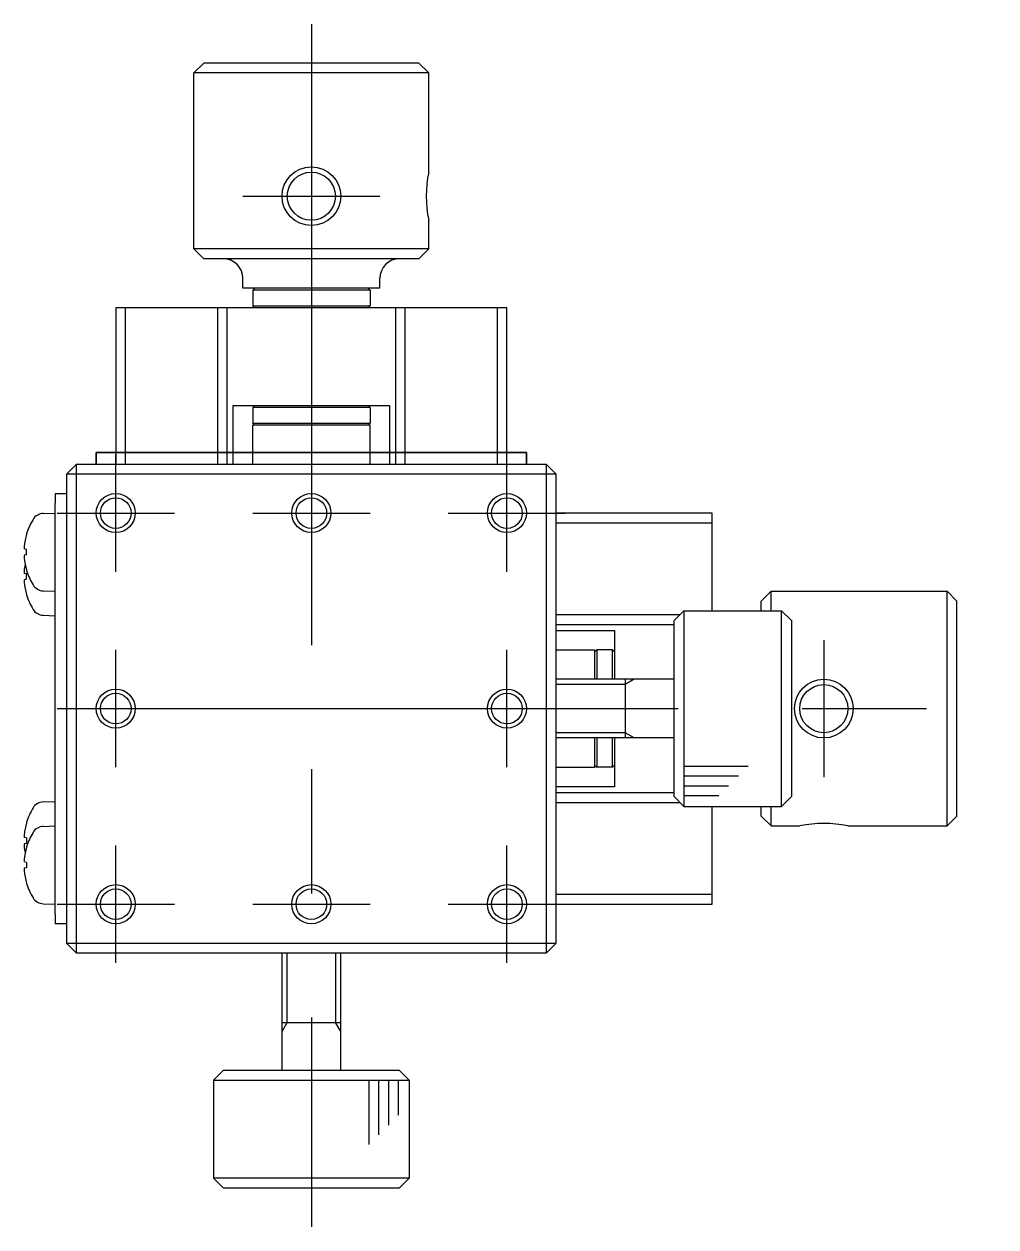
# Model space of a CAD drawing. Extents: x 1 to 229, y 0 to 160.
# Drawn here: x 74.4 to 124.1, y 54.4 to 115.9 of the extents above; entities that cross this region are included whole.
import ezdxf

# ---------------------------------------------------------------- set-up
doc = ezdxf.new("R2010")
doc.units = 0
doc.linetypes.add('CENTER', pattern=[50.8, 31.75, -6.35, 6.35, -6.35])
doc.layers.get('0').update_dxf_attribs({"linetype": 'CONTINUOUS'})
doc.layers.add('CENTER', color=1, linetype='CENTER')

msp = doc.modelspace()

# ---------------------------------------------------------------- linework, layer by layer
at = {"color": 7, "linetype": 'CONTINUOUS'}
for p, q in [((83.598, 113.859), (83.098, 113.359)), ((94.598, 113.859), (83.598, 113.859)), ((94.598, 113.859), (95.098, 113.359)), ((95.098, 113.359), (83.098, 113.359)), ((83.098, 104.359), (83.098, 113.359)), ((95.098, 108.289), (95.098, 113.359)), ((95.098, 104.359), (95.098, 105.83)), ((95.098, 104.359), (83.098, 104.359)), ((83.598, 103.859), (83.098, 104.359)), ((94.598, 103.859), (95.098, 104.359)), ((94.598, 103.859), (83.598, 103.859)), ((85.598, 102.359), (85.598, 102.859)), ((92.598, 102.359), (92.598, 102.859)), ((92.598, 102.359), (85.598, 102.359)), ((86.198, 102.359), (86.098, 102.259)), ((92.098, 102.259), (86.098, 102.259)), ((86.098, 102.259), (86.098, 101.459)), ((91.998, 102.359), (92.098, 102.259)), ((92.098, 102.259), (92.098, 101.459)), ((99.098, 101.359), (79.098, 101.359)), ((79.098, 101.359), (79.098, 93.359)), ((79.598, 93.359), (79.598, 101.359)), ((84.298, 101.359), (84.298, 93.359)), ((84.798, 93.359), (84.798, 101.359)), ((86.098, 101.459), (92.098, 101.459)), ((86.198, 101.359), (86.098, 101.459)), ((91.998, 101.359), (92.098, 101.459)), ((93.398, 101.359), (93.398, 93.359)), ((93.898, 93.359), (93.898, 101.359)), ((98.598, 101.359), (98.598, 93.359)), ((99.098, 93.359), (99.098, 101.359)), ((85.098, 93.359), (85.098, 96.359)), ((85.098, 96.359), (93.098, 96.359)), ((86.198, 96.359), (86.098, 96.259)), ((92.098, 96.259), (86.098, 96.259)), ((86.098, 96.259), (86.098, 95.459)), ((91.998, 96.359), (92.098, 96.259)), ((92.098, 96.259), (92.098, 95.459)), ((93.098, 96.359), (93.098, 93.359)), ((86.098, 95.459), (92.098, 95.459)), ((86.198, 95.359), (86.098, 95.459)), ((92.098, 95.359), (86.098, 95.359)), ((86.098, 93.359), (86.098, 95.359)), ((91.998, 95.359), (92.098, 95.459)), ((92.098, 93.359), (92.098, 95.359)), ((78.098, 93.359), (78.098, 93.959)), ((78.598, 93.959), (78.098, 93.959)), ((78.098, 93.959), (78.598, 93.959)), ((78.098, 93.959), (78.098, 93.359)), ((78.098, 93.959), (79.098, 93.959)), ((78.098, 93.959), (78.098, 93.359)), ((78.598, 93.959), (99.598, 93.959)), ((99.598, 93.959), (78.598, 93.959)), ((99.098, 93.959), (100.098, 93.959)), ((100.098, 93.959), (99.598, 93.959)), ((99.598, 93.959), (100.098, 93.959)), ((100.098, 93.959), (100.098, 93.359)), ((100.098, 93.359), (100.098, 93.959)), ((100.098, 93.359), (100.098, 93.959)), ((77.098, 93.359), (76.598, 92.859)), ((77.098, 93.359), (101.098, 93.359)), ((77.098, 68.359), (77.098, 93.359)), ((101.598, 92.859), (101.098, 93.359)), ((101.098, 93.359), (101.098, 68.359)), ((76.598, 68.859), (76.598, 92.859)), ((76.598, 92.859), (101.598, 92.859)), ((101.598, 92.859), (101.598, 68.859)), ((75.998, 91.859), (75.998, 91.359)), ((75.998, 91.859), (76.598, 91.859)), ((75.998, 70.359), (75.998, 91.359)), ((75.394, 90.838), (75.998, 90.859)), ((109.598, 90.859), (101.598, 90.859)), ((109.598, 85.859), (109.598, 90.859)), ((101.598, 90.359), (109.598, 90.359)), ((74.535, 89.776), (74.535, 89.778)), ((74.535, 88.998), (74.415, 89.022)), ((74.535, 88.721), (74.415, 88.697)), ((74.535, 88.721), (74.535, 88.998)), ((74.535, 87.748), (74.415, 87.772)), ((74.535, 87.471), (74.415, 87.447)), ((74.535, 87.941), (74.535, 87.942)), ((74.535, 87.471), (74.535, 87.748)), ((75.394, 86.88), (75.998, 86.859)), ((112.098, 86.359), (112.598, 86.859)), ((112.598, 85.859), (112.598, 86.859)), ((112.598, 86.859), (121.598, 86.859)), ((121.598, 74.859), (121.598, 86.859)), ((122.098, 86.359), (121.598, 86.859)), ((74.535, 86.691), (74.535, 86.692)), ((112.098, 85.859), (112.098, 86.359)), ((122.098, 75.359), (122.098, 86.359)), ((75.394, 85.63), (75.998, 85.609)), ((107.939, 85.659), (101.598, 85.659)), ((107.639, 85.359), (108.139, 85.859)), ((108.139, 85.859), (108.139, 75.859)), ((108.139, 85.859), (113.139, 85.859)), ((113.139, 75.859), (113.139, 85.859)), ((113.639, 85.359), (113.139, 85.859)), ((101.598, 85.159), (107.639, 85.159)), ((107.639, 76.359), (107.639, 85.359)), ((113.639, 85.359), (113.639, 76.359)), ((101.598, 84.859), (104.598, 84.859)), ((104.598, 84.859), (104.598, 82.359)), ((101.598, 83.859), (103.598, 83.859)), ((103.598, 83.759), (103.698, 83.859)), ((103.598, 82.359), (103.598, 83.859)), ((103.698, 83.859), (103.698, 82.359)), ((104.498, 83.859), (103.698, 83.859)), ((104.498, 82.359), (104.498, 83.859)), ((104.598, 83.759), (104.498, 83.859)), ((107.639, 82.359), (101.598, 82.359)), ((105.139, 82.359), (105.139, 79.359)), ((107.639, 79.359), (101.598, 79.359)), ((103.598, 77.859), (103.598, 79.359)), ((103.698, 79.359), (103.698, 77.859)), ((104.498, 77.859), (104.498, 79.359)), ((104.598, 79.359), (104.598, 76.859)), ((101.598, 77.859), (103.598, 77.859)), ((103.598, 77.959), (103.698, 77.859)), ((104.498, 77.859), (103.698, 77.859)), ((104.598, 77.959), (104.498, 77.859)), ((104.598, 76.859), (101.598, 76.859)), ((107.639, 76.559), (101.598, 76.559)), ((107.639, 76.359), (108.139, 75.859)), ((113.639, 76.359), (113.139, 75.859)), ((75.394, 76.088), (75.998, 76.109)), ((101.598, 76.059), (107.939, 76.059)), ((108.139, 75.859), (113.139, 75.859)), ((109.598, 70.859), (109.598, 75.859)), ((112.098, 75.359), (112.098, 75.859)), ((112.598, 74.859), (112.598, 75.859)), ((112.098, 75.359), (112.598, 74.859)), ((122.098, 75.359), (121.598, 74.859)), ((74.535, 75.028), (74.535, 75.026)), ((75.394, 74.838), (75.998, 74.859)), ((112.598, 74.859), (114.068, 74.859)), ((116.527, 74.859), (121.598, 74.859)), ((74.535, 74.248), (74.415, 74.272)), ((74.535, 73.971), (74.415, 73.947)), ((74.535, 74.248), (74.535, 73.971)), ((74.535, 73.778), (74.535, 73.776)), ((74.535, 72.998), (74.415, 73.022)), ((74.535, 72.721), (74.415, 72.697)), ((74.535, 72.998), (74.535, 72.721)), ((74.535, 71.942), (74.535, 71.941)), ((109.598, 71.359), (101.598, 71.359)), ((75.394, 70.88), (75.998, 70.859)), ((101.598, 70.859), (109.598, 70.859)), ((75.998, 70.359), (75.998, 69.859)), ((76.598, 69.859), (75.998, 69.859)), ((101.598, 68.859), (76.598, 68.859)), ((76.598, 68.859), (77.098, 68.359)), ((101.098, 68.359), (77.098, 68.359)), ((87.598, 62.359), (87.598, 68.359)), ((90.598, 62.359), (90.598, 68.359)), ((101.098, 68.359), (101.598, 68.859)), ((87.598, 64.817), (90.598, 64.817)), ((84.598, 62.359), (84.098, 61.859)), ((93.598, 62.359), (84.598, 62.359)), ((93.598, 62.359), (94.098, 61.859)), ((84.098, 61.859), (94.098, 61.859)), ((84.098, 61.859), (84.098, 56.859)), ((94.098, 61.859), (94.098, 56.859)), ((94.098, 56.859), (84.098, 56.859)), ((84.598, 56.359), (84.098, 56.859)), ((93.598, 56.359), (94.098, 56.859)), ((84.598, 56.359), (93.598, 56.359))]:
    msp.add_line(p, q, dxfattribs=at)
at = {"color": 3, "linetype": 'CONTINUOUS'}
for p, q in [((105.139, 82.089), (101.598, 82.089)), ((105.608, 82.359), (105.139, 82.089)), ((105.139, 79.63), (101.598, 79.63)), ((105.608, 79.359), (105.139, 79.63)), ((108.143, 77.919), (111.431, 77.919)), ((108.143, 77.419), (110.931, 77.419)), ((108.143, 76.919), (110.431, 76.919)), ((108.143, 76.419), (109.931, 76.419)), ((87.868, 64.817), (87.868, 68.359)), ((90.327, 68.359), (90.327, 64.817)), ((87.598, 64.349), (87.868, 64.817)), ((90.598, 64.349), (90.327, 64.817)), ((92.038, 61.856), (92.038, 58.568)), ((92.538, 61.856), (92.538, 59.068)), ((93.038, 61.856), (93.038, 59.568)), ((93.538, 61.856), (93.538, 60.068))]:
    msp.add_line(p, q, dxfattribs=at)
for centre, radius in [((89.098, 107.059), 1.5), ((79.098, 90.859), 1), ((89.098, 90.859), 1), ((99.098, 90.859), 1), ((79.098, 80.859), 1), ((99.098, 80.859), 1), ((115.298, 80.859), 1.5), ((79.098, 70.859), 1), ((89.098, 70.859), 1), ((99.098, 70.859), 1)]:
    msp.add_circle(centre, radius, dxfattribs=at)
at = {"color": 7, "linetype": 'CONTINUOUS'}
for centre, radius in [((89.098, 107.059), 1.23), ((79.098, 90.859), 0.783), ((89.098, 90.859), 0.783), ((99.098, 90.859), 0.783), ((115.298, 80.859), 1.23), ((79.098, 80.859), 0.783), ((99.098, 80.859), 0.783), ((79.098, 70.859), 0.783), ((89.098, 70.859), 0.783), ((99.098, 70.859), 0.783)]:
    msp.add_circle(centre, radius, dxfattribs=at)
for centre, radius, start, end in [((100.97, 107.059), 6, 168.17538, 191.82462), ((84.598, 102.859), 1, 0, 90), ((93.598, 102.859), 1, 90, 180), ((77.598, 88.859), 3.2, 148.45538, 162.98882), ((75.416, 90.199), 0.64, 92, 148.45538), ((74.595, 89.778), 0.06, 162.98882, 180), ((77.606, 88.863), 3.204, 163.44379, 174.89634), ((75.194, 89.056), 0.784, 178.32488, 178.69262), ((75.113, 89.058), 0.702, 178.69206, 179.08529), ((75.026, 89.059), 0.616, 179.08456, 179.5116), ((74.938, 89.06), 0.528, 179.51064, 179.98244), ((74.854, 89.06), 0.444, 179.98228, 180.51144), ((74.803, 89.059), 0.392, 180.51129, 181.08639), ((74.751, 89.058), 0.341, 181.08514, 181.71929), ((74.699, 89.057), 0.288, 181.71764, 182.43), ((74.7, 88.662), 0.289, 177.56254, 178.27753), ((74.755, 88.66), 0.345, 178.27576, 178.90724), ((74.811, 88.659), 0.401, 178.90591, 179.47436), ((74.865, 88.658), 0.455, 179.47333, 179.99411), ((74.92, 88.658), 0.509, 179.99439, 180.47722), ((75.009, 88.659), 0.599, 180.47684, 180.91042), ((75.101, 88.661), 0.691, 180.90961, 181.30521), ((75.19, 88.663), 0.78, 181.30459, 181.67156), ((75.565, 89.04), 1.155, 176.40671, 176.99002), ((75.412, 89.048), 1.002, 176.99389, 177.63854), ((75.335, 89.051), 0.924, 177.64193, 177.97695), ((75.269, 89.054), 0.859, 177.97657, 178.32534), ((74.647, 89.055), 0.237, 182.42775, 183.24443), ((74.599, 89.052), 0.189, 183.24124, 184.19906), ((74.555, 89.049), 0.145, 184.19438, 185.34722), ((74.517, 89.045), 0.106, 185.34003, 186.77023), ((74.485, 89.041), 0.0743, 186.76001, 188.5945), ((74.484, 88.677), 0.0731, 171.24585, 173.09224), ((74.512, 88.674), 0.101, 173.09054, 174.58571), ((74.551, 88.67), 0.14, 174.57747, 175.76815), ((74.595, 88.667), 0.185, 175.76293, 176.74174), ((74.646, 88.664), 0.235, 176.73824, 177.56499), ((75.272, 88.665), 0.861, 181.67107, 182.0166), ((75.345, 88.668), 0.934, 182.0162, 182.34601), ((75.407, 88.67), 0.997, 182.34567, 182.66442), ((75.457, 88.672), 1.047, 182.66413, 182.97573), ((75.54, 88.677), 1.13, 182.98166, 183.57741), ((75.723, 89.03), 1.314, 175.88435, 176.40943), ((74.463, 89.038), 0.0521, 188.58717, 190.89234), ((74.446, 89.035), 0.0349, 190.87521, 193.85841), ((74.446, 88.684), 0.0345, 165.99053, 168.97289), ((74.463, 88.681), 0.0515, 168.95309, 171.25789), ((75.706, 88.687), 1.297, 183.5748, 184.1087), ((75.805, 89.024), 1.396, 175.38973, 175.88661), ((74.434, 89.032), 0.0218, 193.82582, 197.87013), ((74.425, 89.029), 0.0126, 197.81345, 203.59086), ((74.419, 89.026), 0.00663, 203.50228, 212.32022), ((74.419, 88.692), 0.00652, 147.5517, 156.4044), ((74.425, 88.69), 0.0125, 156.27823, 162.05167), ((74.434, 88.687), 0.0216, 161.98924, 166.02482), ((75.809, 88.695), 1.4, 184.10784, 185.1029), ((75.794, 89.025), 1.385, 174.89687, 175.3919), ((74.417, 89.024), 0.00314, 212.16967, 226.63067), ((74.415, 89.023), 0.00149, 226.58172, 250.38167), ((74.415, 88.695), 0.00148, 109.66688, 133.33711), ((74.417, 88.694), 0.00311, 133.32271, 147.7343), ((77.606, 88.855), 3.204, 185.10364, 196.55623), ((77.608, 87.613), 3.206, 168.82838, 174.89512), ((75.194, 87.806), 0.784, 178.32488, 178.69262), ((75.113, 87.808), 0.702, 178.69206, 179.08529), ((75.026, 87.809), 0.616, 179.08456, 179.5116), ((74.938, 87.81), 0.528, 179.51064, 179.98244), ((74.854, 87.81), 0.444, 179.98228, 180.51144), ((74.803, 87.809), 0.392, 180.51129, 181.08639), ((74.751, 87.808), 0.341, 181.08514, 181.71929), ((74.699, 87.807), 0.288, 181.71764, 182.43), ((74.7, 87.412), 0.289, 177.56254, 178.27753), ((74.755, 87.41), 0.345, 178.27576, 178.90724), ((74.811, 87.409), 0.401, 178.90591, 179.47436), ((74.865, 87.408), 0.455, 179.47333, 179.99411), ((74.92, 87.408), 0.509, 179.99439, 180.47722), ((75.009, 87.409), 0.599, 180.47684, 180.91042), ((75.101, 87.411), 0.691, 180.90961, 181.30521), ((75.19, 87.413), 0.78, 181.30459, 181.67156), ((75.565, 87.79), 1.155, 176.40671, 176.99002), ((75.412, 87.798), 1.002, 176.99389, 177.63854), ((75.335, 87.801), 0.924, 177.64193, 177.97695), ((75.269, 87.804), 0.859, 177.97657, 178.32534), ((74.647, 87.805), 0.237, 182.42775, 183.24443), ((74.599, 87.802), 0.189, 183.24124, 184.19906), ((74.555, 87.799), 0.145, 184.19438, 185.34722), ((74.517, 87.795), 0.106, 185.34003, 186.77023), ((74.485, 87.791), 0.0743, 186.76001, 188.5945), ((74.484, 87.427), 0.0731, 171.24585, 173.09224), ((74.512, 87.424), 0.101, 173.09054, 174.58571), ((74.551, 87.42), 0.14, 174.57747, 175.76815), ((74.595, 87.417), 0.185, 175.76293, 176.74174), ((74.646, 87.414), 0.235, 176.73824, 177.56499), ((75.272, 87.415), 0.861, 181.67107, 182.0166), ((75.345, 87.418), 0.934, 182.0162, 182.34601), ((75.407, 87.42), 0.997, 182.34567, 182.66442), ((75.457, 87.422), 1.047, 182.66413, 182.97573), ((75.54, 87.427), 1.13, 182.98166, 183.57741), ((75.723, 87.78), 1.314, 175.88435, 176.40943), ((74.463, 87.788), 0.0521, 188.58717, 190.89234), ((74.446, 87.785), 0.0349, 190.87521, 193.85841), ((74.446, 87.434), 0.0345, 165.99053, 168.97289), ((74.463, 87.431), 0.0515, 168.95309, 171.25789), ((75.706, 87.437), 1.297, 183.5748, 184.1087), ((75.805, 87.774), 1.396, 175.38973, 175.88661), ((74.434, 87.782), 0.0218, 193.82582, 197.87013), ((74.425, 87.779), 0.0126, 197.81345, 203.59086), ((74.419, 87.776), 0.00663, 203.50228, 212.32022), ((74.419, 87.442), 0.00652, 147.5517, 156.4044), ((74.425, 87.44), 0.0125, 156.27823, 162.05167), ((74.434, 87.437), 0.0216, 161.98924, 166.02482), ((75.809, 87.445), 1.4, 184.10784, 185.1029), ((75.794, 87.775), 1.385, 174.89687, 175.3919), ((74.417, 87.774), 0.00314, 212.16967, 226.63067), ((74.415, 87.773), 0.00149, 226.58172, 250.38167), ((74.415, 87.445), 0.00148, 109.66688, 133.33711), ((74.417, 87.444), 0.00311, 133.32271, 147.7343), ((74.595, 87.941), 0.06, 180, 197.01118), ((77.598, 88.859), 3.2, 197.01118, 211.54462), ((77.606, 87.605), 3.204, 185.10364, 196.55623), ((75.416, 87.52), 0.64, 211.54462, 268), ((74.595, 86.691), 0.06, 180, 197.01118), ((77.598, 87.609), 3.2, 197.01118, 211.54462), ((75.416, 86.27), 0.64, 211.54462, 268), ((77.598, 74.109), 3.2, 148.45538, 162.98882), ((75.416, 75.449), 0.64, 92, 148.45538), ((74.595, 75.028), 0.06, 162.98882, 180), ((77.606, 74.113), 3.204, 163.44377, 174.89636), ((77.598, 72.859), 3.2, 148.45538, 162.98882), ((75.416, 74.199), 0.64, 92, 148.45538), ((115.298, 68.987), 6, 78.17538, 101.82462), ((75.19, 74.306), 0.78, 178.32844, 178.69541), ((75.101, 74.308), 0.691, 178.69479, 179.09039), ((75.009, 74.309), 0.599, 179.08958, 179.52316), ((74.92, 74.31), 0.509, 179.52278, 180.00561), ((74.865, 74.31), 0.455, 180.00589, 180.52667), ((74.811, 74.31), 0.401, 180.52564, 181.09409), ((74.755, 74.308), 0.345, 181.09276, 181.72424), ((74.7, 74.307), 0.289, 181.72247, 182.43746), ((74.699, 73.912), 0.288, 177.57, 178.28236), ((74.751, 73.91), 0.341, 178.28071, 178.91486), ((74.803, 73.909), 0.392, 178.91361, 179.48871), ((74.854, 73.909), 0.444, 179.48856, 180.01772), ((74.938, 73.909), 0.528, 180.01756, 180.48936), ((75.026, 73.909), 0.616, 180.4884, 180.91544), ((75.113, 73.911), 0.702, 180.91471, 181.30794), ((75.194, 73.913), 0.784, 181.30738, 181.67512), ((75.54, 74.292), 1.13, 176.42259, 177.01834), ((75.457, 74.296), 1.047, 177.02427, 177.33587), ((75.407, 74.298), 0.997, 177.33558, 177.65433), ((75.345, 74.301), 0.934, 177.65399, 177.9838), ((75.272, 74.303), 0.861, 177.9834, 178.32893), ((74.646, 74.304), 0.235, 182.43501, 183.26176), ((74.595, 74.302), 0.185, 183.25826, 184.23707), ((74.551, 74.298), 0.14, 184.23185, 185.42253), ((74.512, 74.295), 0.101, 185.41429, 186.90946), ((74.484, 74.291), 0.0731, 186.90776, 188.75415), ((74.485, 73.927), 0.0743, 171.4055, 173.23999), ((74.517, 73.923), 0.106, 173.22977, 174.65997), ((74.555, 73.92), 0.145, 174.65278, 175.80562), ((74.599, 73.917), 0.189, 175.80094, 176.75876), ((74.647, 73.914), 0.237, 176.75557, 177.57225), ((75.269, 73.915), 0.859, 181.67466, 182.02343), ((75.335, 73.917), 0.924, 182.02305, 182.35807), ((75.412, 73.92), 1.002, 182.36146, 183.00611), ((75.565, 73.928), 1.155, 183.00998, 183.59329), ((75.706, 74.281), 1.297, 175.8913, 176.4252), ((74.463, 74.288), 0.0515, 188.74211, 191.04691), ((74.446, 74.285), 0.0345, 191.02711, 194.00947), ((74.446, 73.934), 0.0349, 166.14159, 169.12479), ((74.463, 73.93), 0.0521, 169.10766, 171.41283), ((75.723, 73.938), 1.314, 183.59057, 184.11565), ((75.809, 74.274), 1.4, 174.8971, 175.89216), ((74.434, 74.281), 0.0216, 193.97518, 198.01076), ((74.425, 74.279), 0.0125, 197.94833, 203.72177), ((74.419, 74.276), 0.00652, 203.5956, 212.4483), ((74.419, 73.942), 0.00663, 147.67978, 156.49772), ((74.425, 73.94), 0.0126, 156.40914, 162.18655), ((74.434, 73.937), 0.0218, 162.12987, 166.17418), ((75.805, 73.944), 1.396, 184.11339, 184.61027), ((74.417, 74.274), 0.00311, 212.2657, 226.67729), ((74.415, 74.273), 0.00148, 226.66289, 250.33312), ((74.415, 73.945), 0.00149, 109.61833, 133.41828), ((74.417, 73.944), 0.00314, 133.36933, 147.83033), ((75.794, 73.943), 1.385, 184.6081, 185.10313), ((77.608, 74.105), 3.206, 185.10488, 191.17162), ((77.606, 72.863), 3.204, 163.44377, 174.89636), ((74.595, 73.778), 0.06, 162.98882, 180), ((75.19, 73.056), 0.78, 178.32844, 178.69541), ((75.101, 73.058), 0.691, 178.69479, 179.09039), ((75.009, 73.059), 0.599, 179.08958, 179.52316), ((74.92, 73.06), 0.509, 179.52278, 180.00561), ((74.865, 73.06), 0.455, 180.00589, 180.52667), ((74.811, 73.06), 0.401, 180.52564, 181.09409), ((74.755, 73.058), 0.345, 181.09276, 181.72424), ((74.7, 73.057), 0.289, 181.72247, 182.43746), ((74.699, 72.662), 0.288, 177.57, 178.28236), ((74.751, 72.66), 0.341, 178.28071, 178.91486), ((74.803, 72.659), 0.392, 178.91361, 179.48871), ((74.854, 72.659), 0.444, 179.48856, 180.01772), ((74.938, 72.659), 0.528, 180.01756, 180.48936), ((75.026, 72.659), 0.616, 180.4884, 180.91544), ((75.113, 72.661), 0.702, 180.91471, 181.30794), ((75.194, 72.663), 0.784, 181.30738, 181.67512), ((75.54, 73.042), 1.13, 176.42259, 177.01834), ((75.457, 73.046), 1.047, 177.02427, 177.33587), ((75.407, 73.048), 0.997, 177.33558, 177.65433), ((75.345, 73.051), 0.934, 177.65399, 177.9838), ((75.272, 73.053), 0.861, 177.9834, 178.32893), ((74.646, 73.054), 0.235, 182.43501, 183.26176), ((74.595, 73.052), 0.185, 183.25826, 184.23707), ((74.551, 73.048), 0.14, 184.23185, 185.42253), ((74.512, 73.045), 0.101, 185.41429, 186.90946), ((74.484, 73.041), 0.0731, 186.90776, 188.75415), ((74.485, 72.677), 0.0743, 171.4055, 173.23999), ((74.517, 72.673), 0.106, 173.22977, 174.65997), ((74.555, 72.67), 0.145, 174.65278, 175.80562), ((74.599, 72.667), 0.189, 175.80094, 176.75876), ((74.647, 72.664), 0.237, 176.75557, 177.57225), ((75.269, 72.665), 0.859, 181.67466, 182.02343), ((75.335, 72.667), 0.924, 182.02305, 182.35807), ((75.412, 72.67), 1.002, 182.36146, 183.00611), ((75.565, 72.678), 1.155, 183.00998, 183.59329), ((75.706, 73.031), 1.297, 175.8913, 176.4252), ((74.463, 73.038), 0.0515, 188.74211, 191.04691), ((74.446, 73.035), 0.0345, 191.02711, 194.00947), ((74.446, 72.684), 0.0349, 166.14159, 169.12479), ((74.463, 72.68), 0.0521, 169.10766, 171.41283), ((75.723, 72.688), 1.314, 183.59057, 184.11565), ((75.809, 73.024), 1.4, 174.8971, 175.89216), ((74.434, 73.031), 0.0216, 193.97518, 198.01076), ((74.425, 73.029), 0.0125, 197.94833, 203.72177), ((74.419, 73.026), 0.00652, 203.5956, 212.4483), ((74.419, 72.692), 0.00663, 147.67978, 156.49772), ((74.425, 72.69), 0.0126, 156.40914, 162.18655), ((74.434, 72.687), 0.0218, 162.12987, 166.17418), ((75.805, 72.694), 1.396, 184.11339, 184.61027), ((74.417, 73.024), 0.00311, 212.2657, 226.67729), ((74.415, 73.023), 0.00148, 226.66289, 250.33312), ((74.415, 72.695), 0.00149, 109.61833, 133.41828), ((74.417, 72.694), 0.00314, 133.36933, 147.83033), ((75.794, 72.693), 1.385, 184.6081, 185.10313), ((77.606, 72.855), 3.204, 185.10366, 196.55621), ((74.595, 71.941), 0.06, 180, 197.01118), ((77.598, 72.859), 3.2, 197.01118, 211.54462), ((75.416, 71.52), 0.64, 211.54462, 268)]:
    msp.add_arc(centre, radius, start, end, dxfattribs=at)
at = {"layer": 'CENTER', "color": 1, "linetype": 'CENTER'}
for p, q in [((89.098, 115.859), (89.098, 54.359)), ((85.598, 107.059), (92.598, 107.059)), ((79.098, 87.859), (79.098, 93.859)), ((99.098, 87.859), (99.098, 93.859)), ((76.098, 90.859), (82.098, 90.859)), ((86.098, 90.859), (92.098, 90.859)), ((96.098, 90.859), (102.098, 90.859)), ((115.298, 84.359), (115.298, 77.359)), ((79.098, 77.859), (79.098, 83.859)), ((99.098, 77.859), (99.098, 83.859)), ((76.098, 80.859), (124.098, 80.859)), ((79.098, 67.859), (79.098, 73.859)), ((99.098, 67.859), (99.098, 73.859)), ((76.098, 70.859), (82.098, 70.859)), ((86.098, 70.859), (92.098, 70.859)), ((96.098, 70.859), (102.098, 70.859))]:
    msp.add_line(p, q, dxfattribs=at)

doc.saveas('drawing.dxf')
